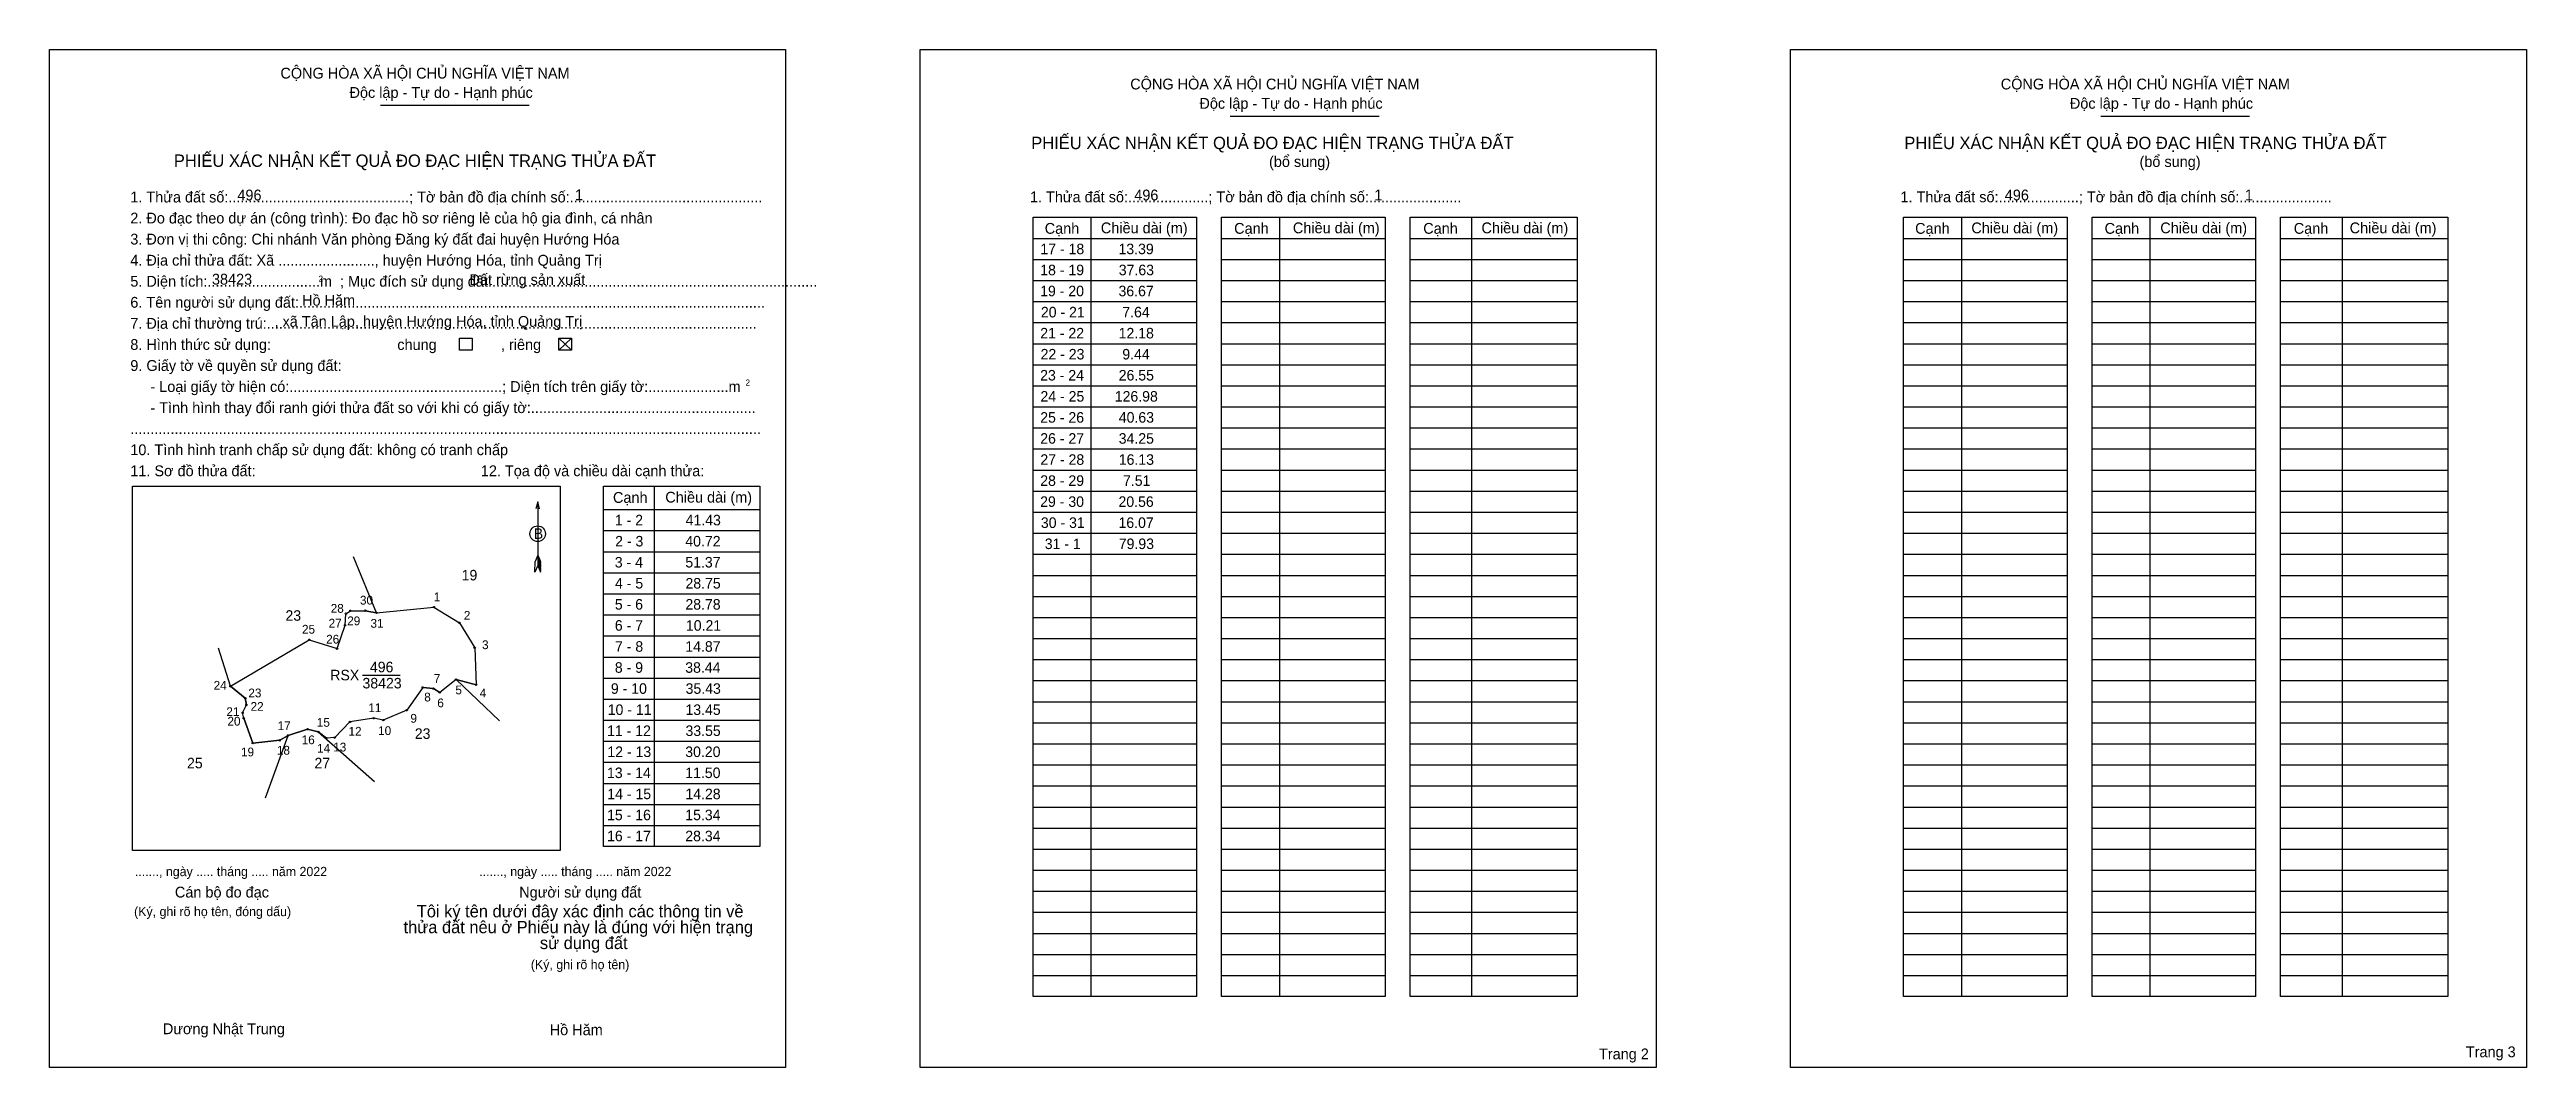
# Model space of a CAD drawing. Extents: x 543515 to 546953, y 1838816 to 1840229.
import ezdxf

# ---------------------------------------------------------------- set-up
doc = ezdxf.new("R2010")
doc.units = 0
for name, color, linetype in [('Level 1', 7, 'Continuous'), ('Level 10', 7, 'Continuous'), ('Level 11', 7, 'Continuous'), ('Level 13', 7, 'Continuous'), ('Level 2', 7, 'Continuous'), ('Level 25', 7, 'Continuous'), ('Level 48', 7, 'Continuous'), ('Level 50', 7, 'Continuous'), ('Level 52', 7, 'Continuous'), ('Level 55', 7, 'Continuous'), ('Level 6', 7, 'Continuous'), ('Level 9', 7, 'Continuous')]:
    doc.layers.add(name, color=color, linetype=linetype)

msp = doc.modelspace()

# ---------------------------------------------------------------- linework, layer by layer
at = {"layer": 'Level 1'}
for p, q in [((543515.4, 1840228.7), (543515.4, 1840228.7)), ((544723.4, 1840228.7), (544723.4, 1840228.7)), ((543974.6, 1840151.4), (544181.1, 1840151.4)), ((545153.9, 1840136.3), (545360.4, 1840136.3)), ((546361.9, 1840136.3), (546568.4, 1840136.3)), ((544960.5, 1839995.9), (544960.5, 1838914.5)), ((545222.2, 1839995.9), (545222.2, 1838914.5)), ((545488.7, 1839995.9), (545488.7, 1838914.5)), ((546168.5, 1839995.9), (546168.5, 1838914.5)), ((546430.1, 1839995.9), (546430.1, 1838914.5)), ((546696.7, 1839995.9), (546696.7, 1838914.5)), ((544880.2, 1839966.6), (545107.1, 1839966.6)), ((545141.8, 1839966.6), (545368.8, 1839966.6)), ((545403.5, 1839966.6), (545635.3, 1839966.6)), ((546088.1, 1839966.6), (546315.1, 1839966.6)), ((546349.8, 1839966.6), (546576.8, 1839966.6)), ((546611.4, 1839966.6), (546843.3, 1839966.6)), ((544880.2, 1839937.4), (545107.1, 1839937.4)), ((544880.2, 1839908.2), (545107.1, 1839908.2)), ((545141.8, 1839937.4), (545368.8, 1839937.4)), ((545141.8, 1839908.2), (545368.8, 1839908.2)), ((545403.5, 1839937.4), (545635.3, 1839937.4)), ((545403.5, 1839908.2), (545635.3, 1839908.2)), ((546088.1, 1839937.4), (546315.1, 1839937.4)), ((546088.1, 1839908.2), (546315.1, 1839908.2)), ((546349.8, 1839937.4), (546576.8, 1839937.4)), ((546349.8, 1839908.2), (546576.8, 1839908.2)), ((546611.4, 1839937.4), (546843.3, 1839937.4)), ((546611.4, 1839908.2), (546843.3, 1839908.2)), ((544880.2, 1839878.9), (545107.1, 1839878.9)), ((545141.8, 1839878.9), (545368.8, 1839878.9)), ((545403.5, 1839878.9), (545635.3, 1839878.9)), ((546088.1, 1839878.9), (546315.1, 1839878.9)), ((546349.8, 1839878.9), (546576.8, 1839878.9)), ((546611.4, 1839878.9), (546843.3, 1839878.9)), ((544880.2, 1839849.7), (545107.1, 1839849.7)), ((545141.8, 1839849.7), (545368.8, 1839849.7)), ((545403.5, 1839849.7), (545635.3, 1839849.7)), ((546088.1, 1839849.7), (546315.1, 1839849.7)), ((546349.8, 1839849.7), (546576.8, 1839849.7)), ((546611.4, 1839849.7), (546843.3, 1839849.7)), ((544222.1, 1839828.1), (544239.7, 1839811.7)), ((544222.1, 1839811.7), (544239.7, 1839828.1)), ((544880.2, 1839820.5), (545107.1, 1839820.5)), ((545141.8, 1839820.5), (545368.8, 1839820.5)), ((545403.5, 1839820.5), (545635.3, 1839820.5)), ((546088.1, 1839820.5), (546315.1, 1839820.5)), ((546349.8, 1839820.5), (546576.8, 1839820.5)), ((546611.4, 1839820.5), (546843.3, 1839820.5)), ((544880.2, 1839791.3), (545107.1, 1839791.3)), ((545141.8, 1839791.3), (545368.8, 1839791.3)), ((545403.5, 1839791.3), (545635.3, 1839791.3)), ((546088.1, 1839791.3), (546315.1, 1839791.3)), ((546349.8, 1839791.3), (546576.8, 1839791.3)), ((546611.4, 1839791.3), (546843.3, 1839791.3)), ((544880.2, 1839762), (545107.1, 1839762)), ((545141.8, 1839762), (545368.8, 1839762)), ((545403.5, 1839762), (545635.3, 1839762)), ((546088.1, 1839762), (546315.1, 1839762)), ((546349.8, 1839762), (546576.8, 1839762)), ((546611.4, 1839762), (546843.3, 1839762)), ((544880.2, 1839732.8), (545107.1, 1839732.8)), ((544880.2, 1839703.6), (545107.1, 1839703.6)), ((545141.8, 1839732.8), (545368.8, 1839732.8)), ((545141.8, 1839703.6), (545368.8, 1839703.6)), ((545403.5, 1839732.8), (545635.3, 1839732.8)), ((545403.5, 1839703.6), (545635.3, 1839703.6)), ((546088.1, 1839732.8), (546315.1, 1839732.8)), ((546088.1, 1839703.6), (546315.1, 1839703.6)), ((546349.8, 1839732.8), (546576.8, 1839732.8)), ((546349.8, 1839703.6), (546576.8, 1839703.6)), ((546611.4, 1839732.8), (546843.3, 1839732.8)), ((546611.4, 1839703.6), (546843.3, 1839703.6)), ((544880.2, 1839674.4), (545107.1, 1839674.4)), ((545141.8, 1839674.4), (545368.8, 1839674.4)), ((545403.5, 1839674.4), (545635.3, 1839674.4)), ((546088.1, 1839674.4), (546315.1, 1839674.4)), ((546349.8, 1839674.4), (546576.8, 1839674.4)), ((546611.4, 1839674.4), (546843.3, 1839674.4)), ((544880.2, 1839645.1), (545107.1, 1839645.1)), ((545141.8, 1839645.1), (545368.8, 1839645.1)), ((545403.5, 1839645.1), (545635.3, 1839645.1)), ((546088.1, 1839645.1), (546315.1, 1839645.1)), ((546349.8, 1839645.1), (546576.8, 1839645.1)), ((546611.4, 1839645.1), (546843.3, 1839645.1)), ((543630.4, 1839622.8), (543630.4, 1839622.8)), ((544192.8, 1839600.9), (544192.8, 1839512.5)), ((544354.3, 1839622.9), (544354.3, 1839122.7)), ((544880.2, 1839615.9), (545107.1, 1839615.9)), ((545141.8, 1839615.9), (545368.8, 1839615.9)), ((545403.5, 1839615.9), (545635.3, 1839615.9)), ((546088.1, 1839615.9), (546315.1, 1839615.9)), ((546349.8, 1839615.9), (546576.8, 1839615.9)), ((546611.4, 1839615.9), (546843.3, 1839615.9)), ((544284.1, 1839590.3), (544500.9, 1839590.3)), ((544880.2, 1839586.7), (545107.1, 1839586.7)), ((545141.8, 1839586.7), (545368.8, 1839586.7)), ((545403.5, 1839586.7), (545635.3, 1839586.7)), ((546088.1, 1839586.7), (546315.1, 1839586.7)), ((546349.8, 1839586.7), (546576.8, 1839586.7)), ((546611.4, 1839586.7), (546843.3, 1839586.7)), ((544284.1, 1839561.1), (544500.9, 1839561.1)), ((544284.1, 1839531.8), (544500.9, 1839531.8)), ((544880.2, 1839557.5), (545107.1, 1839557.5)), ((544880.2, 1839528.2), (545107.1, 1839528.2)), ((545141.8, 1839557.5), (545368.8, 1839557.5)), ((545141.8, 1839528.2), (545368.8, 1839528.2)), ((545403.5, 1839557.5), (545635.3, 1839557.5)), ((545403.5, 1839528.2), (545635.3, 1839528.2)), ((546088.1, 1839557.5), (546315.1, 1839557.5)), ((546088.1, 1839528.2), (546315.1, 1839528.2)), ((546349.8, 1839557.5), (546576.8, 1839557.5)), ((546349.8, 1839528.2), (546576.8, 1839528.2)), ((546611.4, 1839557.5), (546843.3, 1839557.5)), ((546611.4, 1839528.2), (546843.3, 1839528.2)), ((544188.9, 1839503.5), (544189.1, 1839518.1)), ((544192.8, 1839512.5), (544188.9, 1839503.5)), ((544192.8, 1839527.1), (544189.1, 1839518.1)), ((544192.8, 1839527.1), (544196.6, 1839518.1)), ((544192.8, 1839525.9), (544196.6, 1839516.8)), ((544192.8, 1839524.6), (544196.6, 1839515.5)), ((544192.8, 1839523.3), (544196.6, 1839514.2)), ((544192.8, 1839522), (544196.6, 1839512.9)), ((544192.8, 1839520.7), (544196.6, 1839511.6)), ((544192.8, 1839519.5), (544196.6, 1839510.3)), ((544192.8, 1839518.2), (544196.7, 1839509)), ((544192.8, 1839516.9), (544196.7, 1839507.6)), ((544192.8, 1839515.7), (544196.7, 1839506.3)), ((544192.8, 1839514.4), (544196.7, 1839505.1)), ((544192.8, 1839512.5), (544196.7, 1839503.5)), ((544196.7, 1839503.5), (544196.6, 1839518.1)), ((544284.1, 1839502.6), (544500.9, 1839502.6)), ((544880.2, 1839499), (545107.1, 1839499)), ((545141.8, 1839499), (545368.8, 1839499)), ((545403.5, 1839499), (545635.3, 1839499)), ((546088.1, 1839499), (546315.1, 1839499)), ((546349.8, 1839499), (546576.8, 1839499)), ((546611.4, 1839499), (546843.3, 1839499)), ((544284.1, 1839473.4), (544500.9, 1839473.4)), ((544880.2, 1839469.8), (545107.1, 1839469.8)), ((545141.8, 1839469.8), (545368.8, 1839469.8)), ((545403.5, 1839469.8), (545635.3, 1839469.8)), ((546088.1, 1839469.8), (546315.1, 1839469.8)), ((546349.8, 1839469.8), (546576.8, 1839469.8)), ((546611.4, 1839469.8), (546843.3, 1839469.8)), ((544284.1, 1839444.2), (544500.9, 1839444.2)), ((544880.2, 1839440.6), (545107.1, 1839440.6)), ((545141.8, 1839440.6), (545368.8, 1839440.6)), ((545403.5, 1839440.6), (545635.3, 1839440.6)), ((546088.1, 1839440.6), (546315.1, 1839440.6)), ((546349.8, 1839440.6), (546576.8, 1839440.6)), ((546611.4, 1839440.6), (546843.3, 1839440.6)), ((544284.1, 1839414.9), (544500.9, 1839414.9)), ((544880.2, 1839411.3), (545107.1, 1839411.3)), ((545141.8, 1839411.3), (545368.8, 1839411.3)), ((545403.5, 1839411.3), (545635.3, 1839411.3)), ((546088.1, 1839411.3), (546315.1, 1839411.3)), ((546349.8, 1839411.3), (546576.8, 1839411.3)), ((546611.4, 1839411.3), (546843.3, 1839411.3)), ((544284.1, 1839385.7), (544500.9, 1839385.7)), ((544284.1, 1839356.5), (544500.9, 1839356.5)), ((544880.2, 1839382.1), (545107.1, 1839382.1)), ((545141.8, 1839382.1), (545368.8, 1839382.1)), ((545403.5, 1839382.1), (545635.3, 1839382.1)), ((546088.1, 1839382.1), (546315.1, 1839382.1)), ((546349.8, 1839382.1), (546576.8, 1839382.1)), ((546611.4, 1839382.1), (546843.3, 1839382.1)), ((544284.1, 1839327.2), (544500.9, 1839327.2)), ((544880.2, 1839352.9), (545107.1, 1839352.9)), ((544880.2, 1839323.7), (545107.1, 1839323.7)), ((545141.8, 1839352.9), (545368.8, 1839352.9)), ((545141.8, 1839323.7), (545368.8, 1839323.7)), ((545403.5, 1839352.9), (545635.3, 1839352.9)), ((545403.5, 1839323.7), (545635.3, 1839323.7)), ((546088.1, 1839352.9), (546315.1, 1839352.9)), ((546088.1, 1839323.7), (546315.1, 1839323.7)), ((546349.8, 1839352.9), (546576.8, 1839352.9)), ((546349.8, 1839323.7), (546576.8, 1839323.7)), ((546611.4, 1839352.9), (546843.3, 1839352.9)), ((546611.4, 1839323.7), (546843.3, 1839323.7)), ((544284.1, 1839298), (544500.9, 1839298)), ((544880.2, 1839294.4), (545107.1, 1839294.4)), ((545141.8, 1839294.4), (545368.8, 1839294.4)), ((545403.5, 1839294.4), (545635.3, 1839294.4)), ((546088.1, 1839294.4), (546315.1, 1839294.4)), ((546349.8, 1839294.4), (546576.8, 1839294.4)), ((546611.4, 1839294.4), (546843.3, 1839294.4)), ((544284.1, 1839268.8), (544500.9, 1839268.8)), ((544880.2, 1839265.2), (545107.1, 1839265.2)), ((545141.8, 1839265.2), (545368.8, 1839265.2)), ((545403.5, 1839265.2), (545635.3, 1839265.2)), ((546088.1, 1839265.2), (546315.1, 1839265.2)), ((546349.8, 1839265.2), (546576.8, 1839265.2)), ((546611.4, 1839265.2), (546843.3, 1839265.2)), ((544284.1, 1839239.6), (544500.9, 1839239.6)), ((544880.2, 1839236), (545107.1, 1839236)), ((545141.8, 1839236), (545368.8, 1839236)), ((545403.5, 1839236), (545635.3, 1839236)), ((546088.1, 1839236), (546315.1, 1839236)), ((546349.8, 1839236), (546576.8, 1839236)), ((546611.4, 1839236), (546843.3, 1839236)), ((544284.1, 1839210.3), (544500.9, 1839210.3)), ((544880.2, 1839206.8), (545107.1, 1839206.8)), ((545141.8, 1839206.8), (545368.8, 1839206.8)), ((545403.5, 1839206.8), (545635.3, 1839206.8)), ((546088.1, 1839206.8), (546315.1, 1839206.8)), ((546349.8, 1839206.8), (546576.8, 1839206.8)), ((546611.4, 1839206.8), (546843.3, 1839206.8)), ((544284.1, 1839181.1), (544500.9, 1839181.1)), ((544284.1, 1839151.9), (544500.9, 1839151.9)), ((544880.2, 1839177.5), (545107.1, 1839177.5)), ((545141.8, 1839177.5), (545368.8, 1839177.5)), ((545403.5, 1839177.5), (545635.3, 1839177.5)), ((546088.1, 1839177.5), (546315.1, 1839177.5)), ((546349.8, 1839177.5), (546576.8, 1839177.5)), ((546611.4, 1839177.5), (546843.3, 1839177.5)), ((544224.1, 1839117.1), (544224.1, 1839117.1)), ((544880.2, 1839148.3), (545107.1, 1839148.3)), ((544880.2, 1839119.1), (545107.1, 1839119.1)), ((545141.8, 1839148.3), (545368.8, 1839148.3)), ((545141.8, 1839119.1), (545368.8, 1839119.1)), ((545403.5, 1839148.3), (545635.3, 1839148.3)), ((545403.5, 1839119.1), (545635.3, 1839119.1)), ((546088.1, 1839148.3), (546315.1, 1839148.3)), ((546088.1, 1839119.1), (546315.1, 1839119.1)), ((546349.8, 1839148.3), (546576.8, 1839148.3)), ((546349.8, 1839119.1), (546576.8, 1839119.1)), ((546611.4, 1839148.3), (546843.3, 1839148.3)), ((546611.4, 1839119.1), (546843.3, 1839119.1)), ((544880.2, 1839089.8), (545107.1, 1839089.8)), ((545141.8, 1839089.8), (545368.8, 1839089.8)), ((545403.5, 1839089.8), (545635.3, 1839089.8)), ((546088.1, 1839089.8), (546315.1, 1839089.8)), ((546349.8, 1839089.8), (546576.8, 1839089.8)), ((546611.4, 1839089.8), (546843.3, 1839089.8)), ((544880.2, 1839060.6), (545107.1, 1839060.6)), ((545141.8, 1839060.6), (545368.8, 1839060.6)), ((545403.5, 1839060.6), (545635.3, 1839060.6)), ((546088.1, 1839060.6), (546315.1, 1839060.6)), ((546349.8, 1839060.6), (546576.8, 1839060.6)), ((546611.4, 1839060.6), (546843.3, 1839060.6)), ((544880.2, 1839031.4), (545107.1, 1839031.4)), ((545141.8, 1839031.4), (545368.8, 1839031.4)), ((545403.5, 1839031.4), (545635.3, 1839031.4)), ((546088.1, 1839031.4), (546315.1, 1839031.4)), ((546349.8, 1839031.4), (546576.8, 1839031.4)), ((546611.4, 1839031.4), (546843.3, 1839031.4)), ((544880.2, 1839002.2), (545107.1, 1839002.2)), ((545141.8, 1839002.2), (545368.8, 1839002.2)), ((545403.5, 1839002.2), (545635.3, 1839002.2)), ((546088.1, 1839002.2), (546315.1, 1839002.2)), ((546349.8, 1839002.2), (546576.8, 1839002.2)), ((546611.4, 1839002.2), (546843.3, 1839002.2)), ((544880.2, 1838972.9), (545107.1, 1838972.9)), ((545141.8, 1838972.9), (545368.8, 1838972.9)), ((545403.5, 1838972.9), (545635.3, 1838972.9)), ((546088.1, 1838972.9), (546315.1, 1838972.9)), ((546349.8, 1838972.9), (546576.8, 1838972.9)), ((546611.4, 1838972.9), (546843.3, 1838972.9)), ((544880.2, 1838943.7), (545107.1, 1838943.7)), ((545141.8, 1838943.7), (545368.8, 1838943.7)), ((545403.5, 1838943.7), (545635.3, 1838943.7)), ((546088.1, 1838943.7), (546315.1, 1838943.7)), ((546349.8, 1838943.7), (546576.8, 1838943.7)), ((546611.4, 1838943.7), (546843.3, 1838943.7)), ((544536.7, 1838816.1), (544536.7, 1838816.1)), ((545744.7, 1838816.1), (545744.7, 1838816.1))]:
    msp.add_line(p, q, dxfattribs=at)
for points in [[(544880.2, 1839995.9), (545107.1, 1839995.9), (545107.1, 1838914.5), (544880.2, 1838914.5)], [(545141.8, 1839995.9), (545368.8, 1839995.9), (545368.8, 1838914.5), (545141.8, 1838914.5)], [(545403.5, 1839995.9), (545635.3, 1839995.9), (545635.3, 1838914.5), (545403.5, 1838914.5)], [(546088.1, 1839995.9), (546315.1, 1839995.9), (546315.1, 1838914.5), (546088.1, 1838914.5)], [(546349.8, 1839995.9), (546576.8, 1839995.9), (546576.8, 1838914.5), (546349.8, 1838914.5)], [(546611.4, 1839995.9), (546843.3, 1839995.9), (546843.3, 1838914.5), (546611.4, 1838914.5)], [(543630.4, 1839622.8), (544224.1, 1839622.8), (544224.1, 1839117.1), (543630.4, 1839117.1)], [(544284.1, 1839622.9), (544500.9, 1839622.9), (544500.9, 1839122.7), (544284.1, 1839122.7)]]:
    msp.add_lwpolyline(points, close=True, dxfattribs=at)
msp.add_lwpolyline([(544195.3, 1839591.5), (544192.8, 1839600.9), (544190.3, 1839591.5)], dxfattribs=at)
msp.add_circle((544192.8, 1839556.7), 10.8, dxfattribs=at)
at = {"layer": 'Level 10'}
msp.add_lwpolyline([(543969.3, 1839447), (544048.8, 1839455), (544084.1, 1839433.2), (544105.4, 1839398.5), (544107.3, 1839347.2), (544079.5, 1839354.3), (544056.8, 1839336.6), (544048.1, 1839341.9), (544033.3, 1839343.4), (544011.2, 1839311.9), (543978.6, 1839298.1), (543965.4, 1839300.7), (543932.2, 1839295.6), (543911.2, 1839273.9), (543899.7, 1839273.1), (543888.4, 1839281.8), (543873.5, 1839285.4), (543846.4, 1839276.9), (543834.9, 1839270.1), (543797.4, 1839266.3), (543785, 1839300.8), (543783.2, 1839308.2), (543788.6, 1839319.1), (543786.9, 1839328.4), (543766.4, 1839345.2), (543875.8, 1839409.6), (543914.5, 1839397.3), (543925.6, 1839429.7), (543926.7, 1839445.8), (543932.9, 1839449.9), (543953.5, 1839450)], close=True, dxfattribs=at)
at = {"layer": 'Level 11'}
for centre in [(543925.6, 1839429.7), (543926.7, 1839445.8), (543932.9, 1839449.9), (543953.5, 1839450), (543969.3, 1839447), (543969.3, 1839447), (544048.8, 1839455), (544084.1, 1839433.2), (543875.8, 1839409.6), (543914.5, 1839397.3), (544105.4, 1839398.5), (543766.4, 1839345.2), (543786.9, 1839328.4), (544033.3, 1839343.4), (544048.1, 1839341.9), (544056.8, 1839336.6), (544079.5, 1839354.3), (544107.3, 1839347.2), (543783.2, 1839308.2), (543785, 1839300.8), (543788.6, 1839319.1), (543932.2, 1839295.6), (543965.4, 1839300.7), (543978.6, 1839298.1), (544011.2, 1839311.9), (543797.4, 1839266.3), (543834.9, 1839270.1), (543846.4, 1839276.9), (543873.5, 1839285.4), (543888.4, 1839281.8), (543899.7, 1839273.1), (543911.2, 1839273.9)]:
    msp.add_circle(centre, 0.974, dxfattribs=at)
at = {"layer": 'Level 2'}
for points in [[(543515.4, 1840228.7), (544536.7, 1840228.7), (544536.7, 1838816.1), (543515.4, 1838816.1)], [(544723.4, 1840228.7), (545744.7, 1840228.7), (545744.7, 1838816.1), (544723.4, 1838816.1)], [(545931.3, 1840228.7), (546952.6, 1840228.7), (546952.6, 1838816.1), (545931.3, 1838816.1)]]:
    msp.add_lwpolyline(points, close=True, dxfattribs=at)
at = {"layer": 'Level 25'}
for p, q in [((543969.3, 1839447), (543953.5, 1839450)), ((543766.4, 1839345.2), (543786.9, 1839328.4)), ((543786.9, 1839328.4), (543788.6, 1839319.1)), ((544033.3, 1839343.4), (544048.1, 1839341.9)), ((544048.1, 1839341.9), (544056.8, 1839336.6)), ((544079.5, 1839354.3), (544107.3, 1839347.2)), ((543785, 1839300.8), (543797.4, 1839266.3)), ((543797.4, 1839266.3), (543834.9, 1839270.1)), ((543834.9, 1839270.1), (543846.4, 1839276.9)), ((543846.4, 1839276.9), (543873.5, 1839285.4)), ((543873.5, 1839285.4), (543888.4, 1839281.8))]:
    msp.add_line(p, q, dxfattribs=at)
at = {"layer": 'Level 50'}
for points in [[(544084.1, 1839828.1), (544101.7, 1839828.1), (544101.7, 1839811.7), (544084.1, 1839811.7)], [(544222.1, 1839828.1), (544239.7, 1839828.1), (544239.7, 1839811.7), (544222.1, 1839811.7)]]:
    msp.add_lwpolyline(points, close=True, dxfattribs=at)
at = {"layer": 'Level 9'}
for p, q in [((543969.3, 1839447), (543937.4, 1839524.9)), ((543766.4, 1839345.2), (543750, 1839397.8)), ((543949.7, 1839360.6), (544001.9, 1839360.6)), ((544139.8, 1839297.3), (544079.5, 1839354.3)), ((543815.2, 1839190.4), (543846.4, 1839276.9)), ((543888.4, 1839281.8), (543966.3, 1839212.8))]:
    msp.add_line(p, q, dxfattribs=at)

# ---------------------------------------------------------------- texts
at = {"layer": 'Level 1'}
for s, height, p in [('CỘNG HÒA XÃ HỘI CHỦ NGHĨA VIỆT NAM', 15.002, (543835.8, 1840188.4)), ('CỘNG HÒA XÃ HỘI CHỦ NGHĨA VIỆT NAM', 15.002, (545015.1, 1840173.3)), ('CỘNG HÒA XÃ HỘI CHỦ NGHĨA VIỆT NAM', 15.002, (546223.1, 1840173.3)), ('Độc lập - Tự do - Hạnh phúc', 15.002, (543931.7, 1840161.6)), ('Độc lập - Tự do - Hạnh phúc', 15.002, (545111.1, 1840146.5)), ('Độc lập - Tự do - Hạnh phúc', 15.002, (546319, 1840146.5)), ('PHIẾU XÁC NHẬN KẾT QUẢ ĐO ĐẠC HIỆN TRẠNG THỬA ĐẤT', 17.147, (544877.7, 1840090.5)), ('PHIẾU XÁC NHẬN KẾT QUẢ ĐO ĐẠC HIỆN TRẠNG THỬA ĐẤT', 17.147, (546089.3, 1840090.5)), ('PHIẾU XÁC NHẬN KẾT QUẢ ĐO ĐẠC HIỆN TRẠNG THỬA ĐẤT', 17.147, (543687.9, 1840065.9)), ('(bổ sung)', 15, (545207.7, 1840065.7)), ('(bổ sung)', 15, (546415.7, 1840065.7)), ('1. Thửa đất số:.............................................; Tờ bản đồ địa chính số:................................................', 15.0018, (543627.5, 1840016.5)), ('1. Thửa đất số:....................; Tờ bản đồ địa chính số:.......................', 15.002, (544875.9, 1840016.7)), ('1. Thửa đất số:....................; Tờ bản đồ địa chính số:.......................', 15.002, (546083.9, 1840016.7)), ('2. Đo đạc theo dự án (công trình): Đo đạc hồ sơ riêng lẻ của hộ gia đình, cá nhân', 15.002, (543627.5, 1839987.3)), ('Cạnh', 15, (544896.4, 1839973)), ('Chiều dài (m)', 15.002, (544974.3, 1839973.7)), ('Cạnh', 15, (545159.3, 1839973)), ('Chiều dài (m)', 15.002, (545240.8, 1839973.7)), ('Cạnh', 15, (545421.7, 1839973)), ('Chiều dài (m)', 15.002, (545502.5, 1839973.7)), ('Cạnh', 15, (546104.3, 1839973)), ('Chiều dài (m)', 15.002, (546182.3, 1839973.7)), ('Cạnh', 15, (546367.2, 1839973)), ('Chiều dài (m)', 15.002, (546444.5, 1839973.7)), ('Cạnh', 15, (546629.7, 1839973)), ('Chiều dài (m)', 15.002, (546707.3, 1839973.7)), ('4. Địa chỉ thửa đất: Xã ........................, huyện Hướng Hóa, tỉnh Quảng Trị', 15.002, (543627.5, 1839928.8)), ('3. Đơn vị thi công: Chi nhánh Văn phòng Đăng ký đất đai huyện Hướng Hóa', 15.002, (543627.5, 1839958.1)), ('5. Diện tích:............................m  ; Mục đích sử dụng đất:.................................................................................', 15.0018, (543627.5, 1839899.6)), ('2', 8.57, (543888.6, 1839906.4)), ('6. Tên người sử dụng đất:....................................................................................................................', 15.0018, (543627.5, 1839870.4)), ('7. Địa chỉ thường trú:..........................................................................................................................', 15.0018, (543627.5, 1839841.2)), ('chung                , riêng', 15.002, (543998, 1839811.8)), ('9. Giấy tờ về quyền sử dụng đất:', 15.002, (543627.5, 1839782.7)), ('     - Loại giấy tờ hiện có:.....................................................; Diện tích trên giấy tờ:....................m', 15.0018, (543627.5, 1839753.5)), ('2', 8.57, (544481.1, 1839762.2)), ('     - Tình hình thay đổi ranh giới thửa đất so với khi có giấy tờ:........................................................', 15.0018, (543627.5, 1839724.2)), ('10. Tình hình tranh chấp sử dụng đất: không có tranh chấp', 15.002, (543627.5, 1839665.8)), ('.............................................................................................................................................................', 15.0018, (543627.5, 1839695)), ('11. Sơ đồ thửa đất:', 15.002, (543627.5, 1839636.6)), ('12. Tọa độ và chiều dài cạnh thửa:', 15.002, (544113.9, 1839636.6)), ('Cạnh', 15, (544297.3, 1839599.6)), ('Chiều dài (m)', 15.002, (544369.9, 1839600)), ('B', 14.6, (544187.4, 1839549.6)), ('......., ngày ..... tháng ..... năm 2022', 12.859, (543633.9, 1839081.6)), ('......., ngày ..... tháng ..... năm 2022', 12.859, (544111.7, 1839081.6)), ('Cán bộ đo đạc', 15.002, (543689.4, 1839051.9)), ('Người sử dụng đất', 15.002, (544167.2, 1839051.9)), ('(Ký, ghi rõ họ tên, đóng dấu)', 12.859, (543632.7, 1839026.1)), ('thửa đất nêu ở Phiếu này là đúng với hiện trạng', 17.048, (544006.7, 1839002.4)), ('Tôi ký tên dưới đây xác định các thông tin về', 17.048, (544025, 1839024.4)), ('sử dụng đất', 17.048, (544195.9, 1838980.4)), ('(Ký, ghi rõ họ tên)', 12.859, (544183.3, 1838952.5)), ('Dương Nhật Trung', 15.002, (543672.7, 1838862.3)), ('Trang 2', 15, (545665.6, 1838827.4)), ('Trang 3', 15, (546868.5, 1838830.3))]:
    msp.add_text(s, height=height, dxfattribs=at).set_placement(p)
at = {"layer": 'Level 13'}
for s, p in [('RSX', (543905, 1839353.3)), ('38423', (543949.7, 1839342.1)), ('496', (543960, 1839364.5))]:
    msp.add_text(s, height=14.61, dxfattribs=at).set_placement(p)
at = {"layer": 'Level 48'}
msp.add_text('8. Hình thức sử dụng:', height=15.002, dxfattribs=at).set_placement((543627.5, 1839811.9))
at = {"layer": 'Level 52'}
for s, p in [('17 - 18', (544890.4, 1839944.7)), ('13.39', (544998.8, 1839944.7)), ('18 - 19', (544890.2, 1839915.5)), ('37.63', (544999.2, 1839915.5)), ('19 - 20', (544890.1, 1839886.3)), ('36.67', (544998.8, 1839886.3)), ('21 - 22', (544890.2, 1839827.8)), ('20 - 21', (544891.1, 1839857)), ('12.18', (544999, 1839827.8)), ('7.64', (545004.1, 1839857)), ('22 - 23', (544890.7, 1839798.6)), ('9.44', (545004.1, 1839798.6)), ('23 - 24', (544890.1, 1839769.4)), ('26.55', (544999.1, 1839769.4)), ('24 - 25', (544890.5, 1839740.1)), ('126.98', (544993.6, 1839740.1)), ('25 - 26', (544890.2, 1839710.9)), ('40.63', (544999.2, 1839710.9)), ('26 - 27', (544890.2, 1839681.7)), ('27 - 28', (544890.4, 1839652.4)), ('34.25', (544999.1, 1839681.7)), ('16.13', (544999.2, 1839652.4)), ('28 - 29', (544890.2, 1839623.2)), ('7.51', (545005.1, 1839623.2)), ('29 - 30', (544890.1, 1839594)), ('20.56', (544998.8, 1839594)), ('1 - 2', (544299.9, 1839568.4)), ('41.43', (544398.1, 1839568.4)), ('30 - 31', (544891.1, 1839564.8)), ('16.07', (544998.8, 1839564.8)), ('2 - 3', (544300.3, 1839539.1)), ('40.72', (544397.7, 1839539.1)), ('31 - 1', (544896.5, 1839535.5)), ('79.93', (544999.2, 1839535.5)), ('3 - 4', (544299.8, 1839509.9)), ('4 - 5', (544300.1, 1839480.7)), ('51.37', (544397.7, 1839509.9)), ('28.75', (544397.9, 1839480.7)), ('5 - 6', (544299.9, 1839451.5)), ('28.78', (544397.8, 1839451.5)), ('6 - 7', (544299.9, 1839422.2)), ('10.21', (544398.5, 1839422.2)), ('7 - 8', (544300.1, 1839393)), ('14.87', (544397.7, 1839393)), ('8 - 9', (544299.9, 1839363.8)), ('38.44', (544397.6, 1839363.8)), ('9 - 10', (544294.4, 1839334.6)), ('35.43', (544398.1, 1839334.6)), ('11 - 12', (544289.1, 1839276.1)), ('10 - 11', (544290, 1839305.3)), ('33.55', (544397.9, 1839276.1)), ('13.45', (544397.9, 1839305.3)), ('12 - 13', (544289.5, 1839246.9)), ('30.20', (544397.6, 1839246.9)), ('13 - 14', (544289, 1839217.7)), ('11.50', (544397.6, 1839217.7)), ('14 - 15', (544289.4, 1839188.4)), ('14.28', (544397.8, 1839188.4)), ('15 - 16', (544289.1, 1839159.2)), ('15.34', (544397.6, 1839159.2)), ('16 - 17', (544289.1, 1839130)), ('28.34', (544397.6, 1839130))]:
    msp.add_text(s, height=14.61, dxfattribs=at).set_placement(p)
at = {"layer": 'Level 55'}
for s, p in [('27', (543925.3, 1839429.7)), ('28', (543926.3, 1839445.8)), ('29', (543932.6, 1839449.9)), ('30', (543953.2, 1839450)), ('31', (543969, 1839447)), ('1', (544048.7, 1839455)), ('2', (544083.9, 1839433.2)), ('25', (543875.5, 1839409.6)), ('26', (543914.2, 1839397.3)), ('3', (544105.2, 1839398.5)), ('24', (543766, 1839345.2)), ('23', (543786.6, 1839328.4)), ('8', (544033.1, 1839343.4)), ('7', (544047.9, 1839341.9)), ('6', (544056.7, 1839336.6)), ('5', (544079.3, 1839354.3)), ('4', (544107.2, 1839347.2)), ('21', (543782.9, 1839308.2)), ('20', (543784.7, 1839300.8)), ('22', (543788.2, 1839319.1)), ('12', (543931.9, 1839295.6)), ('11', (543965.1, 1839300.7)), ('10', (543978.2, 1839298.1)), ('9', (544011, 1839311.9)), ('19', (543797.1, 1839266.3)), ('18', (543834.5, 1839270.1)), ('17', (543846.1, 1839276.9)), ('16', (543873.1, 1839285.4)), ('15', (543888.1, 1839281.8)), ('14', (543899.3, 1839273.1)), ('13', (543910.8, 1839273.9))]:
    msp.add_text(s, height=0.487, dxfattribs=at).set_placement(p)
at = {"layer": 'Level 6'}
for s, height, p in [('496', 15, (543776.1, 1840019.3)), ('1', 15, (544244.6, 1840019.5)), ('496', 15, (545020.7, 1840019.3)), ('1', 15, (545353.9, 1840019.4)), ('496', 15, (546228.7, 1840019.3)), ('1', 15, (546561.9, 1840019.4)), ('38423', 15, (543740.8, 1839902.5)), ('Đất rừng sản xuất', 15.003, (544098.2, 1839901.9)), ('Hồ Hăm', 15, (543865.9, 1839873.2)), (', xã Tân Lập, huyện Hướng Hóa, tỉnh Quảng Trị', 15.003, (543827.6, 1839843.9)), ('Hồ Hăm', 15, (544209.5, 1838860.9))]:
    msp.add_text(s, height=height, dxfattribs=at).set_placement(p)
at = {"layer": 'Level 9'}
for s, height, p in [('19', 14.61, (544087.3, 1839492)), ('28', 12.18, (543905.6, 1839447.1)), ('30', 12.18, (543946.2, 1839458.5)), ('1', 12.2, (544048.7, 1839463.1)), ('23', 14.61, (543842.8, 1839436)), ('25', 12.18, (543865.8, 1839418.1)), ('27', 12.18, (543902.7, 1839426.5)), ('29', 12.18, (543928.5, 1839429.8)), ('31', 12.18, (543960.8, 1839426.3)), ('2', 12.2, (544090.3, 1839437.4)), ('26', 12.18, (543899.3, 1839404.3)), ('3', 12.2, (544115.6, 1839396.6)), ('7', 12.2, (544048.6, 1839349.7)), ('24', 12.18, (543743.1, 1839340.3)), ('23', 12.18, (543791.3, 1839329.7)), ('22', 12.18, (543794.4, 1839311)), ('8', 12.2, (544035.4, 1839324)), ('6', 12.2, (544053.5, 1839315.9)), ('5', 12.2, (544078.6, 1839333.9)), ('4', 12.2, (544112.3, 1839329.7)), ('21', 12.18, (543760.8, 1839303.7)), ('20', 12.18, (543762.3, 1839290.5)), ('17', 12.18, (543831.9, 1839284.2)), ('15', 12.18, (543886.3, 1839288.9)), ('12', 12.18, (543930.3, 1839276.5)), ('11', 12.18, (543957.8, 1839309.2)), ('10', 12.18, (543971.4, 1839277.4)), ('9', 12.2, (544016.2, 1839294.5)), ('19', 12.18, (543781.1, 1839247.8)), ('18', 12.18, (543830.9, 1839250.2)), ('16', 12.18, (543865.3, 1839264.7)), ('14', 12.18, (543886.8, 1839253)), ('13', 12.18, (543909.1, 1839254.6)), ('23', 14.61, (544022.3, 1839272.1)), ('25', 14.61, (543706.2, 1839231.2)), ('27', 14.61, (543883, 1839231.2))]:
    msp.add_text(s, height=height, dxfattribs=at).set_placement(p)

doc.saveas('drawing.dxf')
